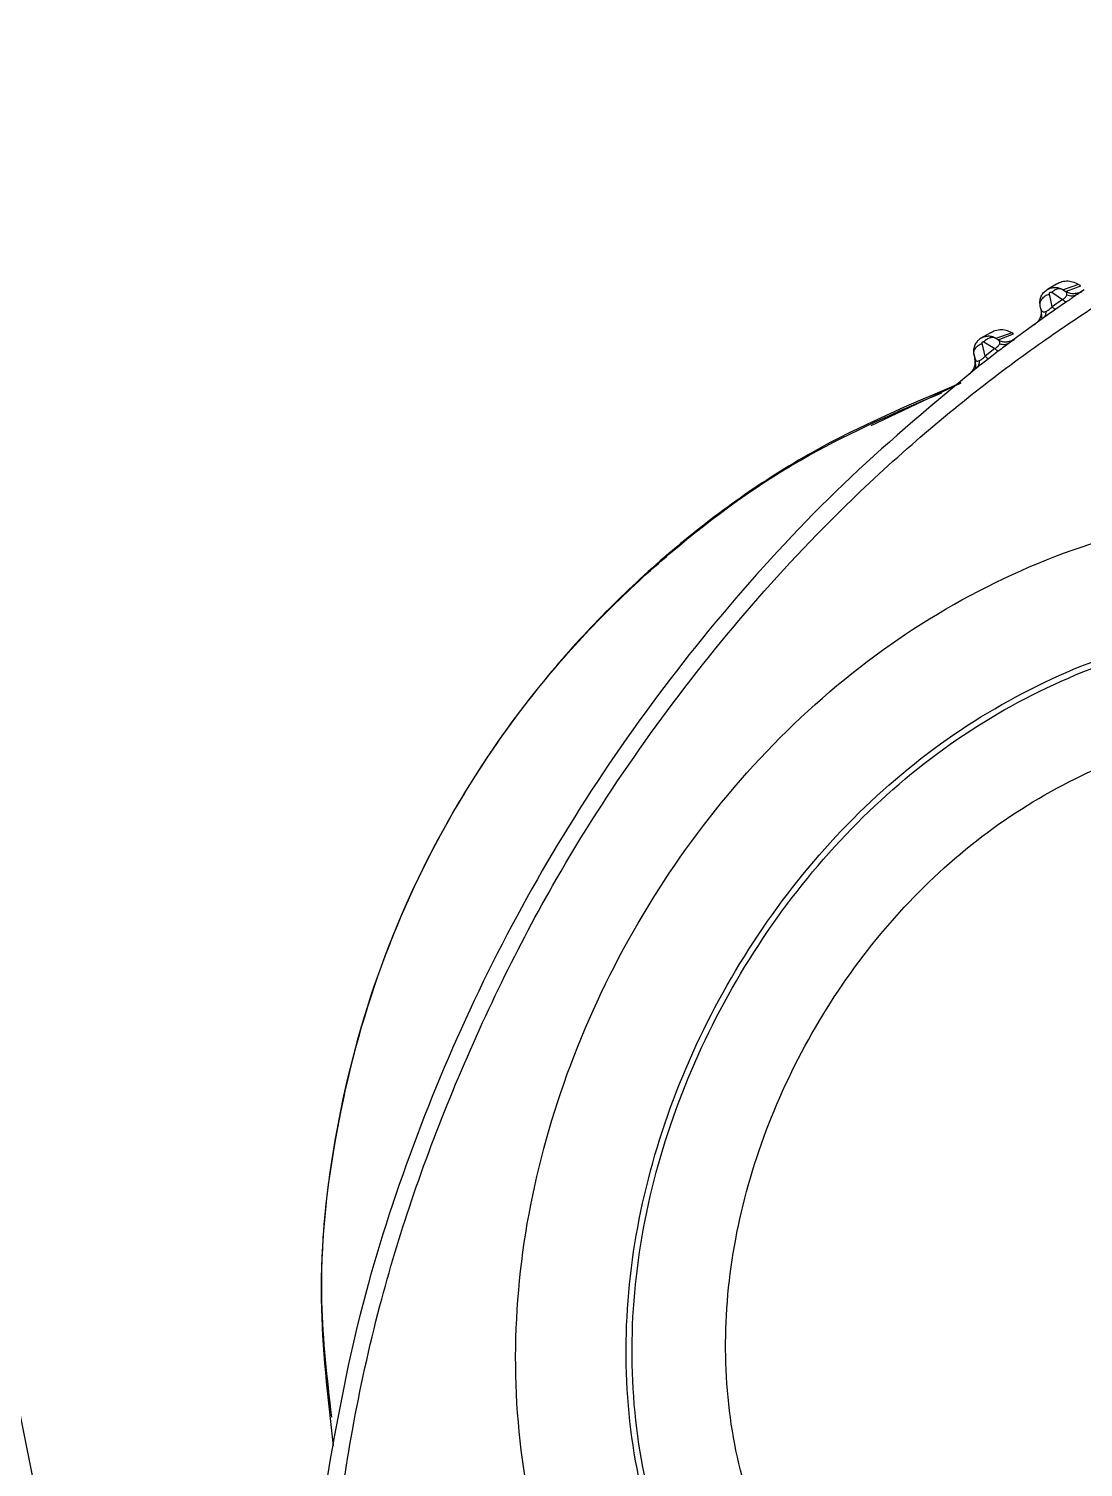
# Model space of a CAD drawing. Extents: x 527 to 611, y 788 to 934.
# Drawn here: x 604.162 to 605.528, y 857.812 to 859.675 of the extents above; entities that cross this region are included whole.
import ezdxf

# ---------------------------------------------------------------- set-up
doc = ezdxf.new("R2010")
doc.units = 0
doc.header["$MEASUREMENT"] = 0
doc.layers.add('1', color=4, linetype='Continuous')
doc.layers.add('GEOMETRY', color=4, linetype='Continuous', lineweight=25)

# ---------------------------------------------------------------- blocks, each defined once
blk = doc.blocks.new('2026_FLASH')
at = {"layer": 'GEOMETRY'}
for p, q in [((76.5811, 57.0056), (77.2243, 53.8079)), ((78.4142, 56.0304), (78.4023, 56.0235)), ((78.4083, 56.0011), (78.4049, 56.0178)), ((78.4079, 56.0199), (78.4219, 56.0106)), ((78.4427, 56.0299), (78.4226, 56.0232)), ((78.4226, 56.0232), (78.4259, 56.0209)), ((78.4259, 56.0209), (78.4366, 56.0249)), ((78.4366, 56.0249), (78.4454, 56.0281)), ((78.4499, 56.0232), (78.4412, 56.0174)), ((78.4454, 56.0281), (78.4427, 56.0299)), ((78.3938, 55.9986), (78.393, 56.0022)), ((78.4219, 56.0106), (78.4083, 56.0011)), ((78.4269, 56.0073), (78.4132, 55.9978)), ((78.3971, 55.9868), (78.3529, 55.9545)), ((78.3287, 55.9674), (78.3163, 55.9603)), ((78.3563, 55.9674), (78.3356, 55.9602)), ((78.3387, 55.9583), (78.3586, 55.966)), ((78.3586, 55.966), (78.3563, 55.9674)), ((78.3218, 55.9372), (78.3177, 55.954)), ((78.3201, 55.9558), (78.3344, 55.9469)), ((78.3344, 55.9469), (78.3218, 55.9372)), ((78.3387, 55.9434), (78.326, 55.9336)), ((78.3387, 55.9583), (78.3356, 55.9602)), ((78.3072, 55.9389), (78.3083, 55.9346)), ((78.3073, 55.9386), (78.3083, 55.9346)), ((78.3015, 55.9142), (78.3017, 55.9142)), ((78.29, 55.9023), (78.1738, 55.8467))]:
    blk.add_line(p, q, dxfattribs=at)
for points, knots in [([(78.393, 56.0022), (78.3927, 56.0048), (78.3922, 56.0091), (78.3942, 56.015), (78.3972, 56.0197), (78.4016, 56.0234), (78.4069, 56.0258), (78.4125, 56.0264), (78.4179, 56.0256), (78.4211, 56.024), (78.4226, 56.0232)], [0, 0, 0, 0, 0.166512, 0.279986, 0.401109, 0.523295, 0.648233, 0.769287, 0.886519, 1, 1, 1, 1]), ([(78.393, 56.0022), (78.3929, 56.0037), (78.3926, 56.0067), (78.395, 56.0114), (78.3992, 56.0154), (78.4031, 56.017), (78.4049, 56.0178)], [0, 0, 0, 0, 0.241786, 0.499998, 0.758211, 1, 1, 1, 1]), ([(78.4049, 56.0178), (78.4049, 56.018), (78.4049, 56.0184), (78.405, 56.0189), (78.4053, 56.0194), (78.4057, 56.0198), (78.406, 56.02), (78.4063, 56.0201), (78.4066, 56.0202), (78.407, 56.0202), (78.4075, 56.0202), (78.4078, 56.02), (78.4079, 56.0199)], [0, 0, 0, 0, 0.146361, 0.284808, 0.41183, 0.527282, 0.582294, 0.636648, 0.691473, 0.747865, 0.867827, 1, 1, 1, 1]), ([(78.4226, 56.0232), (78.4216, 56.0236), (78.4194, 56.0245), (78.4155, 56.0242), (78.4116, 56.0227), (78.4091, 56.0208), (78.4079, 56.0199)], [0, 0, 0, 0, 0.253348, 0.511302, 0.763261, 1, 1, 1, 1]), ([(78.4427, 56.0299), (78.4403, 56.0311), (78.4354, 56.0336), (78.4272, 56.0344), (78.4199, 56.0334), (78.416, 56.0311), (78.4143, 56.0302)], [0, 0, 0, 0, 0.271353, 0.542706, 0.8140589, 1, 1, 1, 1]), ([(78.4274, 56.0161), (78.4276, 56.017), (78.428, 56.0191), (78.4266, 56.0203), (78.4259, 56.0209)], [0, 0, 0, 0, 0.475408, 1, 1, 1, 1]), ([(78.4402, 56.0185), (78.439, 56.0182), (78.436, 56.0176), (78.4309, 56.0184), (78.4276, 56.0201), (78.4259, 56.0209)], [0, 0, 0, 0, 0.235103, 0.625651, 1, 1, 1, 1]), ([(78.4474, 56.0213), (78.4458, 56.0203), (78.4435, 56.0189), (78.4409, 56.0186), (78.4402, 56.0185)], [0, 0, 0, 0, 0.7065927, 1, 1, 1, 1]), ([(78.4412, 56.0174), (78.4429, 56.0185), (78.4464, 56.0207), (78.4471, 56.0211), (78.4474, 56.0213)], [0, 0, 0, 0, 0.474463, 1, 1, 1, 1]), ([(77.4714, 54.2754), (77.4742, 54.3175), (77.4802, 54.4074), (77.5016, 54.5526), (77.534, 54.7002), (77.5783, 54.847), (77.6312, 54.9868), (77.6936, 55.1259), (77.7723, 55.2752), (77.8716, 55.4292), (77.9929, 55.5879), (78.1126, 55.7183), (78.2216, 55.8197), (78.3107, 55.8936), (78.393, 55.9547), (78.4462, 55.9901), (78.4715, 56.007)], [0, 0, 0, 0, 0.0618389, 0.131845, 0.211627, 0.279904, 0.3529711, 0.4274329, 0.4999257, 0.5964014, 0.6918895, 0.7884778, 0.8520734, 0.9066684, 0.9556063, 1, 1, 1, 1]), ([(78.4006, 55.9951), (78.4012, 55.9954), (78.4024, 55.996), (78.4045, 55.9974), (78.4066, 55.9992), (78.4077, 56.0004), (78.4083, 56.0011)], [0, 0, 0, 0, 0.250232, 0.488546, 0.732809, 1, 1, 1, 1]), ([(78.4132, 55.9978), (78.4127, 55.9979), (78.4115, 55.9982), (78.4094, 56.0001), (78.4083, 56.0011)], [0, 0, 0, 0, 0.500084, 1, 1, 1, 1]), ([(78.4219, 56.0106), (78.4226, 56.011), (78.4241, 56.0119), (78.4251, 56.0129), (78.4257, 56.0135), (78.4261, 56.014), (78.4268, 56.0149), (78.4272, 56.0156), (78.4274, 56.0161)], [0, 0, 0, 0, 0.230071, 0.465781, 0.473254, 0.536381, 0.722499, 1, 1, 1, 1]), ([(78.4269, 56.0073), (78.4263, 56.0074), (78.4252, 56.0076), (78.423, 56.0096), (78.4219, 56.0106)], [0, 0, 0, 0, 0.5037874, 1, 1, 1, 1]), ([(78.4412, 56.0174), (78.4403, 56.0168), (78.439, 56.0159), (78.4374, 56.0147), (78.4362, 56.0139), (78.435, 56.013), (78.4339, 56.0122), (78.4333, 56.0118), (78.4331, 56.0116), (78.4311, 56.0102), (78.429, 56.0087), (78.4269, 56.0073)], [0, 0, 0, 0, 0.231824, 0.347975, 0.412634, 0.510386, 0.592483, 0.62052, 0.629028, 0.633847, 1, 1, 1, 1]), ([(78.4412, 56.0174), (78.4402, 56.0168), (78.4382, 56.0156), (78.4346, 56.0149), (78.431, 56.015), (78.4286, 56.0157), (78.4274, 56.0161)], [0, 0, 0, 0, 0.253309, 0.508277, 0.758963, 1, 1, 1, 1]), ([(78.3971, 55.9868), (78.3956, 55.9857), (78.393, 55.9837), (78.3897, 55.9814), (78.3876, 55.9799), (78.3849, 55.9778), (78.3856, 55.9781), (78.3861, 55.9783)], [0, 0, 0, 0, 0.170286, 0.306564, 0.425661, 0.521138, 1, 1, 1, 1]), ([(78.3938, 55.9986), (78.394, 55.9968), (78.3946, 55.993), (78.3932, 55.9872), (78.3905, 55.9821), (78.3875, 55.9796), (78.3861, 55.9783)], [0, 0, 0, 0, 0.244606, 0.5, 0.755394, 1, 1, 1, 1]), ([(78.3938, 55.9986), (78.3942, 55.9971), (78.3948, 55.995), (78.3972, 55.9942), (78.3989, 55.9944), (78.4001, 55.9949), (78.4006, 55.9951)], [0, 0, 0, 0, 0.552703, 0.791975, 0.900446, 1, 1, 1, 1]), ([(78.3938, 55.9984), (78.3941, 55.9945), (78.3946, 55.9889), (78.3948, 55.987), (78.3949, 55.9864)], [0, 0, 0, 0, 0.69469, 1, 1, 1, 1]), ([(78.3949, 55.9864), (78.3949, 55.9862), (78.395, 55.9856), (78.3956, 55.9858), (78.3968, 55.9866), (78.3974, 55.987)], [0, 0, 0, 0, 0.13318, 0.556643, 1, 1, 1, 1]), ([(78.4132, 55.9978), (78.4105, 55.9959), (78.4049, 55.9921), (78.3997, 55.9886), (78.3971, 55.9868)], [0, 0, 0, 0, 0.491811, 1, 1, 1, 1]), ([(78.3971, 55.9868), (78.3981, 55.9877), (78.4002, 55.9897), (78.4005, 55.9933), (78.4006, 55.9951)], [0, 0, 0, 0, 0.4999916, 1, 1, 1, 1]), ([(78.3356, 55.9602), (78.3338, 55.9611), (78.3302, 55.9628), (78.3244, 55.9631), (78.319, 55.9618), (78.3145, 55.9594), (78.3109, 55.9559), (78.308, 55.9514), (78.3062, 55.9453), (78.3069, 55.9409), (78.3073, 55.9386)], [0, 0, 0, 0, 0.133405, 0.260104, 0.38013, 0.493524, 0.592095, 0.709396, 0.845388, 1, 1, 1, 1]), ([(78.3563, 55.9674), (78.3538, 55.9685), (78.3489, 55.9709), (78.3407, 55.9714), (78.3337, 55.9702), (78.3301, 55.9679), (78.3288, 55.9671)], [0, 0, 0, 0, 0.280734, 0.561467, 0.842201, 1, 1, 1, 1]), ([(78.3073, 55.9386), (78.3071, 55.94), (78.3067, 55.9428), (78.3087, 55.9473), (78.3124, 55.9513), (78.316, 55.9531), (78.3177, 55.954)], [0, 0, 0, 0, 0.242505, 0.499998, 0.757493, 1, 1, 1, 1]), ([(78.3177, 55.954), (78.3177, 55.9541), (78.3176, 55.9544), (78.3177, 55.9549), (78.3179, 55.9553), (78.3182, 55.9556), (78.3185, 55.9558), (78.3188, 55.9559), (78.3192, 55.956), (78.3197, 55.956), (78.3199, 55.9558), (78.3201, 55.9558)], [0, 0, 0, 0, 0.144352, 0.279388, 0.402711, 0.515838, 0.570705, 0.625679, 0.73952, 0.86387, 1, 1, 1, 1]), ([(78.3356, 55.9602), (78.3345, 55.9607), (78.3322, 55.9615), (78.328, 55.961), (78.3238, 55.9591), (78.3213, 55.9569), (78.3201, 55.9558)], [0, 0, 0, 0, 0.249417, 0.506903, 0.760701, 1, 1, 1, 1]), ([(78.3344, 55.9469), (78.3351, 55.9474), (78.3366, 55.9483), (78.3376, 55.9494), (78.3382, 55.95), (78.3387, 55.9505), (78.3395, 55.9516), (78.3399, 55.9523), (78.3402, 55.9528)], [0, 0, 0, 0, 0.234932, 0.470474, 0.479101, 0.543376, 0.724936, 1, 1, 1, 1]), ([(78.3387, 55.9434), (78.3383, 55.9436), (78.3374, 55.944), (78.3354, 55.9459), (78.3344, 55.9469)], [0, 0, 0, 0, 0.503531, 1, 1, 1, 1]), ([(78.3402, 55.9528), (78.3404, 55.9534), (78.3409, 55.9546), (78.3406, 55.9566), (78.3394, 55.9576), (78.3387, 55.9583)], [0, 0, 0, 0, 0.226925, 0.472576, 1, 1, 1, 1]), ([(78.3387, 55.9583), (78.3404, 55.9575), (78.3438, 55.9559), (78.3489, 55.9554), (78.3518, 55.9561), (78.3528, 55.9564)], [0, 0, 0, 0, 0.382196, 0.781253, 1, 1, 1, 1]), ([(78.3529, 55.9545), (78.3508, 55.9528), (78.3465, 55.9495), (78.3413, 55.9454), (78.3387, 55.9434)], [0, 0, 0, 0, 0.514037, 1, 1, 1, 1]), ([(78.3529, 55.9545), (78.352, 55.9539), (78.3502, 55.9527), (78.347, 55.9519), (78.3436, 55.9519), (78.3413, 55.9525), (78.3402, 55.9528)], [0, 0, 0, 0, 0.2539842, 0.508959, 0.7593083, 1, 1, 1, 1]), ([(78.3528, 55.9564), (78.3537, 55.9565), (78.3564, 55.957), (78.3587, 55.9585), (78.3603, 55.9596)], [0, 0, 0, 0, 0.3205479, 1, 1, 1, 1]), ([(78.3529, 55.9545), (78.3549, 55.9559), (78.3591, 55.9589), (78.3599, 55.9594), (78.3603, 55.9596)], [0, 0, 0, 0, 0.47667, 1, 1, 1, 1]), ([(78.3015, 55.9142), (78.3029, 55.9155), (78.3057, 55.9181), (78.3082, 55.9233), (78.3093, 55.929), (78.3086, 55.9328), (78.3083, 55.9346)], [0, 0, 0, 0, 0.244703, 0.499999, 0.755296, 1, 1, 1, 1]), ([(78.3083, 55.9346), (78.3087, 55.9333), (78.3094, 55.9314), (78.3116, 55.9304), (78.3135, 55.9311), (78.3144, 55.9314)], [0, 0, 0, 0, 0.545639, 0.787383, 1, 1, 1, 1]), ([(78.3083, 55.9344), (78.3088, 55.9306), (78.3094, 55.9253), (78.3094, 55.9233), (78.3094, 55.9227)], [0, 0, 0, 0, 0.734464, 1, 1, 1, 1]), ([(78.326, 55.9336), (78.3234, 55.9316), (78.3181, 55.9276), (78.3133, 55.9239), (78.3108, 55.922)], [0, 0, 0, 0, 0.482562, 1, 1, 1, 1]), ([(78.3108, 55.922), (78.3113, 55.9226), (78.3125, 55.9236), (78.3137, 55.9259), (78.3144, 55.9284), (78.3144, 55.9304), (78.3144, 55.9314)], [0, 0, 0, 0, 0.24783, 0.499997, 0.752166, 1, 1, 1, 1]), ([(78.3144, 55.9314), (78.315, 55.9317), (78.3161, 55.9322), (78.318, 55.9336), (78.32, 55.9353), (78.3212, 55.9365), (78.3218, 55.9372)], [0, 0, 0, 0, 0.257339, 0.499758, 0.740462, 1, 1, 1, 1]), ([(78.326, 55.9336), (78.3256, 55.9338), (78.3247, 55.9342), (78.3227, 55.9362), (78.3218, 55.9372)], [0, 0, 0, 0, 0.500028, 1, 1, 1, 1]), ([(78.3108, 55.922), (78.2555, 55.876), (78.1448, 55.7836), (77.9963, 55.6257), (77.8626, 55.4553), (77.7453, 55.2726), (77.6454, 55.0795), (77.5644, 54.8783), (77.5016, 54.6706), (77.477, 54.5289), (77.4648, 54.4581)], [0, 0, 0, 0, 0.124613, 0.249568, 0.374705, 0.499995, 0.625284, 0.750423, 0.875382, 1, 1, 1, 1]), ([(78.3108, 55.922), (78.3094, 55.9209), (78.3066, 55.9186), (78.3041, 55.9165), (78.3018, 55.9146), (78.3016, 55.9143), (78.3015, 55.9142)], [0, 0, 0, 0, 0.2146814, 0.42923, 0.6357688, 1, 1, 1, 1]), ([(78.3094, 55.9227), (78.3094, 55.9224), (78.3094, 55.9215), (78.3097, 55.9215), (78.31, 55.9216)], [0, 0, 0, 0, 0.3750119, 1, 1, 1, 1]), ([(78.29, 55.9024), (78.2247, 55.8747), (78.0915, 55.8181), (77.9127, 55.6899), (77.7552, 55.5331), (77.6277, 55.3507), (77.5332, 55.1491), (77.4765, 54.9343), (77.455, 54.7361), (77.4693, 54.6129), (77.475, 54.5631)], [0, 0, 0, 0, 0.125463, 0.256444, 0.387424, 0.518404, 0.649384, 0.780364, 0.911344, 1, 1, 1, 1]), ([(77.4779, 54.5258), (77.4705, 54.5891), (77.4547, 54.7253), (77.4767, 54.9361), (77.5336, 55.1494), (77.6275, 55.3496), (77.754, 55.5308), (77.9104, 55.6866), (78.0816, 55.8107), (78.2072, 55.8648), (78.2654, 55.8898)], [0, 0, 0, 0, 0.112184, 0.241563, 0.370943, 0.500322, 0.629702, 0.759081, 0.888461, 1, 1, 1, 1]), ([(78.7147, 53.733), (78.6469, 53.7363), (78.5119, 53.7429), (78.3167, 53.7959), (78.1373, 53.8799), (77.981, 53.9961), (77.8548, 54.141), (77.7659, 54.3105), (77.7174, 54.4968), (77.7087, 54.692), (77.7383, 54.8891), (77.8037, 55.0806), (77.9008, 55.2598), (78.0254, 55.4197), (78.174, 55.5535), (78.3419, 55.6541), (78.5238, 55.7206), (78.6509, 55.7292), (78.7139, 55.7334)], [0, 0, 0, 0, 0.064638, 0.128652, 0.191528, 0.253029, 0.313363, 0.373321, 0.433986, 0.495948, 0.559248, 0.623536, 0.688243, 0.752741, 0.816423, 0.878848, 0.939909, 1, 1, 1, 1]), ([(78.7143, 53.8736), (78.6562, 53.8764), (78.5404, 53.882), (78.3732, 53.9273), (78.2193, 53.9991), (78.0854, 54.0985), (77.9773, 54.2224), (77.9012, 54.3676), (77.8598, 54.527), (77.8525, 54.6943), (77.8781, 54.863), (77.9343, 55.0271), (78.0176, 55.1808), (78.1243, 55.3179), (78.2515, 55.4326), (78.3952, 55.519), (78.5508, 55.5761), (78.6596, 55.5834), (78.7135, 55.5871)], [0, 0, 0, 0, 0.0646767, 0.1287256, 0.1916179, 0.2531026, 0.3133855, 0.3732788, 0.4339031, 0.4958603, 0.5591847, 0.6235101, 0.6882555, 0.7527919, 0.8165052, 0.8789367, 0.9399691, 1, 1, 1, 1]), ([(78.7143, 53.8812), (78.6567, 53.884), (78.542, 53.8895), (78.3762, 53.9344), (78.2237, 54.0055), (78.0909, 54.104), (77.9838, 54.2268), (77.9084, 54.3706), (77.8674, 54.5286), (77.8603, 54.6943), (77.8857, 54.8616), (77.9414, 55.0242), (78.0239, 55.1765), (78.1297, 55.3124), (78.2557, 55.4262), (78.3981, 55.5118), (78.5523, 55.5683), (78.66, 55.5756), (78.7135, 55.5792)], [0, 0, 0, 0, 0.06468, 0.128735, 0.191634, 0.253118, 0.313391, 0.373269, 0.433886, 0.495846, 0.559178, 0.623509, 0.688256, 0.752797, 0.816517, 0.878954, 0.939983, 1, 1, 1, 1]), ([(78.7138, 54.0005), (78.6644, 54.0029), (78.566, 54.0076), (78.4238, 54.0459), (78.293, 54.1066), (78.1792, 54.1908), (78.0873, 54.2958), (78.0228, 54.419), (77.9879, 54.5543), (77.9821, 54.6962), (78.0041, 54.8394), (78.052, 54.9788), (78.1229, 55.1094), (78.2135, 55.226), (78.3213, 55.3236), (78.443, 55.3971), (78.5748, 55.4458), (78.6671, 55.452), (78.7128, 55.4551)], [0, 0, 0, 0, 0.064705, 0.128813, 0.191763, 0.253244, 0.313432, 0.373191, 0.433751, 0.495731, 0.55912, 0.623495, 0.688261, 0.752837, 0.816615, 0.87909, 0.940089, 1, 1, 1, 1])]:
    blk.add_open_spline(points, degree=3, knots=knots, dxfattribs=at)

msp = doc.modelspace()

# ---------------------------------------------------------------- block references
at = {"layer": '1'}
msp.add_blockref('2026_FLASH', (527.0792, 803.3138), dxfattribs=at)

doc.saveas('drawing.dxf')
